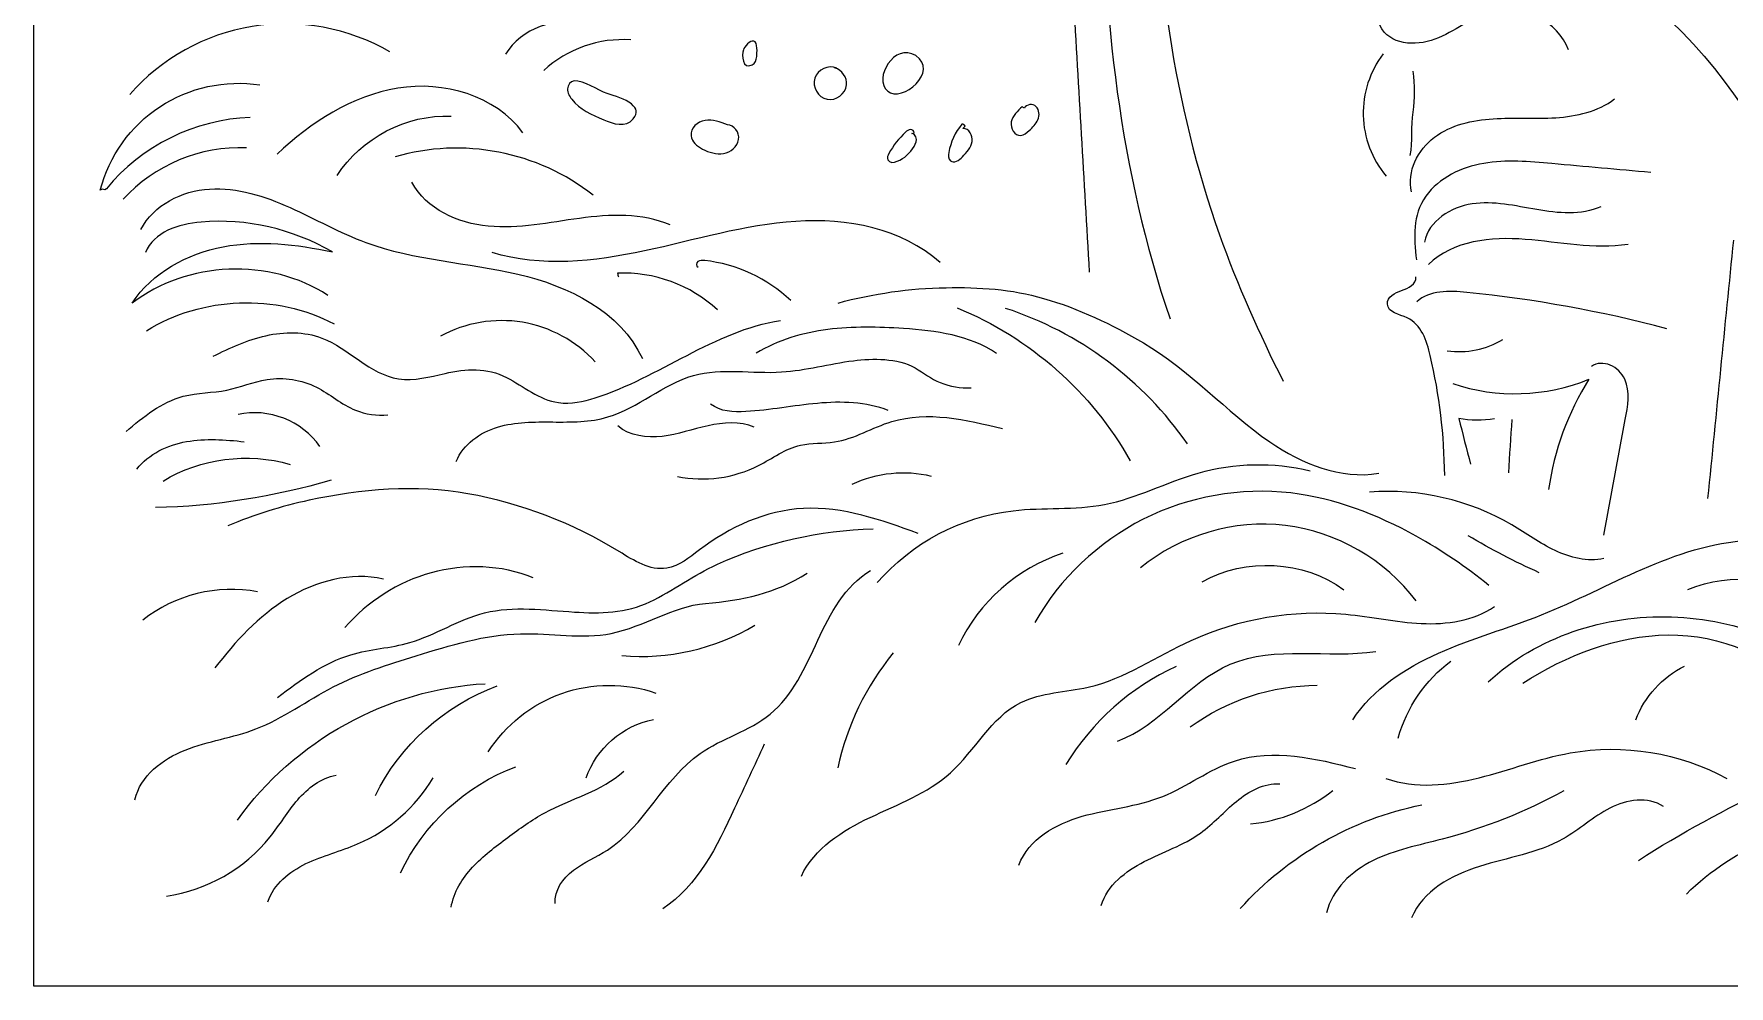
# Model space of a CAD drawing. Extents: x -16.5 to 33.6, y -23.1 to 38.3.
# Drawn here: x -16.51 to 9.34, y -23.15 to -8.63 of the extents above; entities that cross this region are included whole.
import ezdxf

# ---------------------------------------------------------------- set-up
doc = ezdxf.new("R2010")
doc.units = 0
doc.layers.add('LAYER_1', color=7, linetype='CONTINUOUS')

msp = doc.modelspace()

# ---------------------------------------------------------------- linework, layer by layer
at = {"layer": 'LAYER_1', "color": 7}
for points, knots in [([(32.986, 1.641), (32.737, 1.719), (32.465, 1.641), (32.228, 1.531), (31.991, 1.422), (31.766, 1.279), (31.512, 1.218), (31.263, 1.159), (30.994, 1.183), (30.76, 1.287), (30.63, 1.345), (30.51, 1.426), (30.376, 1.474), (30.183, 1.543), (29.977, 1.535), (29.778, 1.498), (29.625, 1.469), (29.431, 1.358), (29.282, 1.372), (29.284, 1.42), (29.307, 1.471), (29.338, 1.52), (29.395, 1.611), (29.48, 1.701), (29.526, 1.774), (29.664, 1.995), (29.79, 2.224), (29.916, 2.452), (30.17, 2.908), (30.408, 3.373), (30.631, 3.846), (31.081, 4.798), (31.468, 5.779), (31.789, 6.782), (32.447, 8.84), (32.824, 10.986), (32.912, 13.145), (32.925, 13.478), (32.932, 13.812), (32.932, 14.145), (32.932, 27.48), (22.122, 38.289), (8.788, 38.289), (-4.547, 38.289), (-15.357, 27.48), (-15.357, 14.145), (-15.357, 13.306), (-15.314, 12.467), (-15.228, 11.632), (-14.945, 8.9), (-14.192, 6.221), (-13.007, 3.742), (-12.428, 2.532), (-11.748, 1.37), (-10.976, 0.272), (-10.592, -0.274), (-10.185, -0.804), (-9.757, -1.316), (-9.654, -1.441), (-9.555, -1.546), (-9.495, -1.692), (-9.417, -1.882), (-9.452, -1.926), (-9.612, -2.058), (-9.858, -2.262), (-10.165, -2.383), (-10.477, -2.442), (-10.882, -2.519), (-11.297, -2.499), (-11.709, -2.479), (-12.205, -2.454), (-12.702, -2.429), (-13.199, -2.405), (-13.433, -2.393), (-13.674, -2.383), (-13.894, -2.461), (-14.265, -2.594), (-14.524, -2.959), (-14.905, -3.058), (-15.148, -3.12), (-15.403, -3.065), (-15.652, -3.035), (-15.828, -3.014), (-16.018, -3.005), (-16.187, -3.065), (-16.196, -3.069), (-16.506, -3.224), (-16.506, -3.174), (-16.506, -3.315), (-16.506, -23.146), (-16.506, -23.146), (-16.506, -23.146), (33.635, -23.146), (33.635, -23.146), (33.635, -23.146), (33.635, 1.467), (33.635, 1.505), (33.635, 1.405), (33.013, 1.633), (32.986, 1.641)], [0, 0, 0, 0, 1, 1, 1, 2, 2, 2, 3, 3, 3, 4, 4, 4, 5, 5, 5, 6, 6, 6, 7, 7, 7, 8, 8, 8, 9, 9, 9, 10, 10, 10, 11, 11, 11, 12, 12, 12, 13, 13, 13, 14, 14, 14, 15, 15, 15, 16, 16, 16, 17, 17, 17, 18, 18, 18, 19, 19, 19, 20, 20, 20, 21, 21, 21, 22, 22, 22, 23, 23, 23, 24, 24, 24, 25, 25, 25, 26, 26, 26, 27, 27, 27, 28, 28, 28, 29, 29, 29, 30, 30, 30, 31, 31, 31, 32, 32, 32, 33, 33, 33, 33]), ([(8.9, 17.129), (8.268, 16.902), (7.579, 16.834), (6.915, 16.933), (7.091, 16.849), (7.264, 16.772), (7.408, 16.636), (7.542, 16.511), (7.644, 16.357), (7.77, 16.225), (7.951, 16.036), (8.182, 15.899), (8.432, 15.826), (8.701, 15.746), (8.985, 15.783), (9.252, 15.692), (9.357, 15.656), (9.458, 15.597), (9.526, 15.509), (9.603, 15.408), (9.632, 15.278), (9.652, 15.151), (9.668, 15.043), (9.679, 14.934), (9.685, 14.824), (9.69, 14.741), (9.713, 14.66), (9.713, 14.578), (9.714, 14.345), (9.691, 14.11), (9.688, 13.876), (9.648, 10.737), (10.233, 7.573), (10.89, 4.496), (11.569, 1.32), (12.46, -1.81), (13.553, -4.868), (15.095, -9.179), (17.041, -13.346), (19.366, -17.29)], [0, 0, 0, 0, 1, 1, 1, 2, 2, 2, 3, 3, 3, 4, 4, 4, 5, 5, 5, 6, 6, 6, 7, 7, 7, 8, 8, 8, 9, 9, 9, 10, 10, 10, 11, 11, 11, 12, 12, 12, 13, 13, 13, 13]), ([(-0.413, -12.264), (-0.494, -10.866), (-0.574, -9.468), (-0.655, -8.069), (-0.747, -6.466), (-0.906, -4.808), (-0.72, -3.213), (-0.538, -1.65), (-0.521, -0.031), (0.08, 1.447)], [0, 0, 0, 0, 1, 1, 1, 2, 2, 2, 3, 3, 3, 3]), ([(0.385, 1.147), (0.075, -1.21), (-0.206, -3.577), (-0.214, -5.954), (-0.222, -8.331), (0.048, -10.728), (0.814, -12.978)], [0, 0, 0, 0, 1, 1, 1, 2, 2, 2, 2]), ([(0.851, 0.89), (0.671, -1.221), (0.491, -3.336), (0.537, -5.454), (0.583, -7.571), (0.859, -9.7), (1.569, -11.696), (1.841, -12.461), (2.175, -13.202), (2.539, -13.927)], [0, 0, 0, 0, 1, 1, 1, 2, 2, 2, 3, 3, 3, 3]), ([(6.889, -8.874), (6.719, -8.446), (6.216, -8.181), (5.767, -8.282), (5.456, -8.352), (5.201, -8.566), (4.909, -8.692), (4.617, -8.818), (4.218, -8.823), (4.043, -8.558), (3.931, -8.389), (3.952, -8.156), (4.053, -7.979), (4.153, -7.803), (4.321, -7.675), (4.496, -7.571), (6.857, -6.175), (9.322, -8.934), (10.18, -10.892), (10.783, -12.269), (10.947, -13.836), (10.64, -15.308)], [0, 0, 0, 0, 1, 1, 1, 2, 2, 2, 3, 3, 3, 4, 4, 4, 5, 5, 5, 6, 6, 6, 7, 7, 7, 7]), ([(-11.078, -8.908), (-11.705, -8.541), (-12.462, -8.4), (-13.179, -8.518), (-13.896, -8.635), (-14.568, -9.01), (-15.045, -9.558)], [0, 0, 0, 0, 1, 1, 1, 2, 2, 2, 2]), ([(-5.487, -8.979), (-5.494, -9.028), (-5.511, -9.082), (-5.556, -9.105), (-5.705, -9.182), (-5.716, -8.956), (-5.69, -8.876), (-5.676, -8.83), (-5.59, -8.726), (-5.531, -8.743), (-5.468, -8.761), (-5.481, -8.927), (-5.487, -8.979)], [0, 0, 0, 0, 1, 1, 1, 2, 2, 2, 3, 3, 3, 4, 4, 4, 4]), ([(-3.49, -9.506), (-3.719, -9.31), (-3.385, -8.759), (-3.063, -8.964), (-2.699, -9.196), (-3.271, -9.694), (-3.49, -9.506)], [0, 0, 0, 0, 1, 1, 1, 2, 2, 2, 2]), ([(4.063, -8.937), (3.86, -9.204), (3.751, -9.541), (3.759, -9.876), (3.767, -10.212), (3.891, -10.543), (4.107, -10.8)], [0, 0, 0, 0, 1, 1, 1, 2, 2, 2, 2]), ([(-4.117, -9.41), (-4.131, -9.548), (-4.279, -9.656), (-4.415, -9.628), (-4.551, -9.599), (-4.643, -9.441), (-4.601, -9.308), (-4.559, -9.176), (-4.393, -9.1), (-4.265, -9.154), (-4.265, -9.154), (-4.295, -9.149), (-4.295, -9.149), (-4.188, -9.184), (-4.105, -9.296), (-4.117, -9.41)], [0, 0, 0, 0, 1, 1, 1, 2, 2, 2, 3, 3, 3, 4, 4, 4, 5, 5, 5, 5]), ([(4.518, -9.203), (4.543, -9.415), (4.543, -9.616), (4.514, -9.825), (4.483, -10.044), (4.511, -10.266), (4.471, -10.487)], [0, 0, 0, 0, 1, 1, 1, 2, 2, 2, 2]), ([(-13.207, -9.908), (-14.048, -9.933), (-14.87, -10.339), (-15.4, -10.992), (-15.435, -11.034), (-15.452, -10.979), (-15.494, -11.013), (-15.361, -10.497), (-15.03, -10.035), (-14.586, -9.742), (-14.141, -9.45), (-13.586, -9.329), (-13.06, -9.41)], [0, 0, 0, 0, 1, 1, 1, 2, 2, 2, 3, 3, 3, 4, 4, 4, 4]), ([(-9.05, -10.139), (-9.474, -9.57), (-10.257, -9.346), (-10.957, -9.46), (-11.658, -9.575), (-12.281, -9.981), (-12.798, -10.467)], [0, 0, 0, 0, 1, 1, 1, 2, 2, 2, 2]), ([(-7.369, -9.927), (-7.482, -10.07), (-7.682, -10.001), (-7.819, -9.943), (-7.999, -9.867), (-8.186, -9.783), (-8.307, -9.629), (-8.343, -9.583), (-8.373, -9.529), (-8.371, -9.471), (-8.37, -9.413), (-8.327, -9.353), (-8.27, -9.35), (-8.121, -9.341), (-7.907, -9.489), (-7.766, -9.543), (-7.654, -9.585), (-7.486, -9.617), (-7.397, -9.701), (-7.315, -9.779), (-7.292, -9.829), (-7.369, -9.927)], [0, 0, 0, 0, 1, 1, 1, 2, 2, 2, 3, 3, 3, 4, 4, 4, 5, 5, 5, 6, 6, 6, 7, 7, 7, 7]), ([(-1.2, -9.941), (-1.228, -10.006), (-1.281, -10.058), (-1.333, -10.106), (-1.37, -10.14), (-1.411, -10.175), (-1.46, -10.179), (-1.557, -10.188), (-1.625, -10.07), (-1.606, -9.975), (-1.586, -9.88), (-1.511, -9.807), (-1.439, -9.742), (-1.439, -9.742), (-1.405, -9.767), (-1.405, -9.767), (-1.379, -9.701), (-1.277, -9.692), (-1.227, -9.742), (-1.176, -9.792), (-1.173, -9.875), (-1.2, -9.941)], [0, 0, 0, 0, 1, 1, 1, 2, 2, 2, 3, 3, 3, 4, 4, 4, 5, 5, 5, 6, 6, 6, 7, 7, 7, 7]), ([(4.496, -11.04), (4.423, -10.731), (4.59, -10.4), (4.844, -10.209), (5.099, -10.018), (5.424, -9.947), (5.741, -9.926), (6.058, -9.906), (6.377, -9.931), (6.694, -9.91), (7.012, -9.889), (7.337, -9.817), (7.59, -9.625)], [0, 0, 0, 0, 1, 1, 1, 2, 2, 2, 3, 3, 3, 4, 4, 4, 4]), ([(-5.763, -10.241), (-5.78, -10.352), (-5.883, -10.435), (-5.993, -10.455), (-6.103, -10.474), (-6.216, -10.44), (-6.315, -10.388), (-6.396, -10.344), (-6.477, -10.278), (-6.488, -10.186), (-6.501, -10.069), (-6.389, -9.969), (-6.273, -9.952), (-6.157, -9.934), (-6.042, -9.977), (-5.933, -10.018), (-5.829, -10.022), (-5.746, -10.137), (-5.763, -10.241)], [0, 0, 0, 0, 1, 1, 1, 2, 2, 2, 3, 3, 3, 4, 4, 4, 5, 5, 5, 6, 6, 6, 6]), ([(-2.203, -10.274), (-2.219, -10.366), (-2.287, -10.439), (-2.351, -10.507), (-2.4, -10.558), (-2.48, -10.612), (-2.534, -10.566), (-2.569, -10.537), (-2.567, -10.483), (-2.559, -10.438), (-2.53, -10.282), (-2.461, -10.133), (-2.36, -10.01), (-2.339, -10.008), (-2.318, -10.02), (-2.309, -10.039), (-2.309, -10.039), (-2.343, -10.073), (-2.343, -10.073), (-2.25, -10.071), (-2.187, -10.182), (-2.203, -10.274)], [0, 0, 0, 0, 1, 1, 1, 2, 2, 2, 3, 3, 3, 4, 4, 4, 5, 5, 5, 6, 6, 6, 7, 7, 7, 7]), ([(-3.088, -10.35), (-3.146, -10.449), (-3.237, -10.529), (-3.343, -10.575), (-3.394, -10.597), (-3.467, -10.603), (-3.489, -10.552), (-3.503, -10.521), (-3.488, -10.486), (-3.472, -10.456), (-3.406, -10.335), (-3.32, -10.225), (-3.219, -10.132), (-3.198, -10.112), (-3.173, -10.092), (-3.144, -10.09), (-3.114, -10.087), (-3.081, -10.112), (-3.087, -10.141), (-3.087, -10.141), (-3.121, -10.15), (-3.121, -10.15), (-3.094, -10.157), (-3.069, -10.177), (-3.059, -10.204), (-3.042, -10.252), (-3.062, -10.306), (-3.088, -10.35)], [0, 0, 0, 0, 1, 1, 1, 2, 2, 2, 3, 3, 3, 4, 4, 4, 5, 5, 5, 6, 6, 6, 7, 7, 7, 8, 8, 8, 9, 9, 9, 9]), ([(8.144, -10.745), (7.641, -10.7), (7.138, -10.655), (6.635, -10.61), (6.29, -10.578), (5.939, -10.548), (5.597, -10.606), (5.255, -10.665), (4.916, -10.824), (4.714, -11.106), (4.501, -11.403), (4.535, -11.732), (4.57, -12.079)], [0, 0, 0, 0, 1, 1, 1, 2, 2, 2, 3, 3, 3, 4, 4, 4, 4]), ([(-14.875, -11.615), (-14.681, -11.238), (-14.25, -11.024), (-13.828, -10.998), (-13.405, -10.972), (-12.987, -11.106), (-12.601, -11.279), (-12.214, -11.452), (-11.845, -11.665), (-11.447, -11.812), (-10.705, -12.085), (-9.897, -12.115), (-9.126, -12.295), (-8.356, -12.475), (-7.563, -12.864), (-7.23, -13.582)], [0, 0, 0, 0, 1, 1, 1, 2, 2, 2, 3, 3, 3, 4, 4, 4, 5, 5, 5, 5]), ([(-6.806, -11.545), (-7.234, -11.359), (-7.723, -11.381), (-8.186, -11.444), (-8.648, -11.507), (-9.113, -11.607), (-9.578, -11.564), (-10.043, -11.522), (-10.524, -11.306), (-10.742, -10.893)], [0, 0, 0, 0, 1, 1, 1, 2, 2, 2, 3, 3, 3, 3]), ([(7.382, -11.268), (7.078, -11.4), (6.73, -11.368), (6.404, -11.311), (6.077, -11.254), (5.746, -11.175), (5.419, -11.223), (5.091, -11.27), (4.759, -11.483), (4.691, -11.807)], [0, 0, 0, 0, 1, 1, 1, 2, 2, 2, 3, 3, 3, 3]), ([(-12.023, -12.618), (-12.914, -12.041), (-14.167, -12.092), (-15.009, -12.738), (-14.702, -12.27), (-14.17, -11.982), (-13.621, -11.878), (-13.071, -11.774), (-12.503, -11.838), (-11.956, -11.957), (-12.556, -11.604), (-13.265, -11.443), (-13.958, -11.501), (-14.297, -11.53), (-14.681, -11.65), (-14.804, -11.967)], [0, 0, 0, 0, 1, 1, 1, 2, 2, 2, 3, 3, 3, 4, 4, 4, 5, 5, 5, 5]), ([(-2.691, -12.119), (-3.274, -11.595), (-4.11, -11.439), (-4.892, -11.49), (-5.674, -11.542), (-6.43, -11.777), (-7.196, -11.94), (-7.963, -12.104), (-8.772, -12.195), (-9.521, -11.964)], [0, 0, 0, 0, 1, 1, 1, 2, 2, 2, 3, 3, 3, 3]), ([(7.796, -11.842), (7.278, -11.925), (6.753, -11.805), (6.23, -11.765), (5.708, -11.724), (5.131, -11.783), (4.753, -12.146)], [0, 0, 0, 0, 1, 1, 1, 2, 2, 2, 2]), ([(-4.968, -12.697), (-5.324, -12.359), (-5.792, -12.141), (-6.28, -12.087), (-6.315, -12.083), (-6.354, -12.081), (-6.382, -12.101), (-6.41, -12.122), (-6.414, -12.175), (-6.381, -12.187)], [0, 0, 0, 0, 1, 1, 1, 2, 2, 2, 3, 3, 3, 3]), ([(-6.086, -12.839), (-6.492, -12.46), (-7.055, -12.254), (-7.61, -12.281), (-7.604, -12.3), (-7.599, -12.319), (-7.593, -12.338)], [0, 0, 0, 0, 1, 1, 1, 2, 2, 2, 2]), ([(5.001, -15.362), (4.995, -14.748), (4.921, -14.135), (4.782, -13.537), (4.729, -13.31), (4.644, -13.057), (4.431, -12.962), (4.311, -12.908), (4.137, -12.881), (4.128, -12.751), (4.121, -12.643), (4.243, -12.579), (4.345, -12.544), (4.448, -12.508), (4.57, -12.444), (4.563, -12.337)], [0, 0, 0, 0, 1, 1, 1, 2, 2, 2, 3, 3, 3, 4, 4, 4, 5, 5, 5, 5]), ([(-4.247, -12.735), (-3.711, -12.589), (-3.157, -12.51), (-2.601, -12.501), (-2.098, -12.492), (-1.599, -12.522), (-1.114, -12.664), (-0.583, -12.818), (-0.067, -13.061), (0.408, -13.341), (1.118, -13.761), (1.662, -14.384), (2.336, -14.851), (2.821, -15.188), (3.414, -15.427), (3.997, -15.33)], [0, 0, 0, 0, 1, 1, 1, 2, 2, 2, 3, 3, 3, 4, 4, 4, 5, 5, 5, 5]), ([(8.388, -13.126), (7.387, -12.862), (6.366, -12.676), (5.337, -12.573), (5.071, -12.546), (4.77, -12.536), (4.575, -12.717)], [0, 0, 0, 0, 1, 1, 1, 2, 2, 2, 2]), ([(-13.774, -13.547), (-13.516, -13.417), (-13.251, -13.296), (-12.969, -13.233), (-12.687, -13.169), (-12.386, -13.166), (-12.116, -13.269), (-11.701, -13.427), (-11.386, -13.822), (-10.947, -13.89), (-10.71, -13.926), (-10.472, -13.861), (-10.238, -13.808), (-9.917, -13.734), (-9.6, -13.717), (-9.301, -13.87), (-9.041, -14.003), (-8.805, -14.21), (-8.507, -14.253), (-8.32, -14.28), (-8.129, -14.237), (-7.949, -14.18), (-6.972, -13.87), (-6.135, -13.159), (-5.123, -12.999)], [0, 0, 0, 0, 1, 1, 1, 2, 2, 2, 3, 3, 3, 4, 4, 4, 5, 5, 5, 6, 6, 6, 7, 7, 7, 8, 8, 8, 8]), ([(-7.947, -13.632), (-8.237, -13.315), (-8.635, -13.099), (-9.059, -13.028), (-9.483, -12.958), (-9.929, -13.034), (-10.306, -13.24)], [0, 0, 0, 0, 1, 1, 1, 2, 2, 2, 2]), ([(-1.83, -13.503), (-2.241, -13.225), (-2.755, -13.157), (-3.25, -13.124), (-3.634, -13.098), (-4.022, -13.089), (-4.404, -13.139), (-4.786, -13.189), (-5.165, -13.299), (-5.494, -13.499)], [0, 0, 0, 0, 1, 1, 1, 2, 2, 2, 3, 3, 3, 3]), ([(-10.066, -15.149), (-9.962, -14.887), (-9.706, -14.708), (-9.436, -14.626), (-9.165, -14.544), (-8.878, -14.546), (-8.595, -14.548), (-8.313, -14.55), (-8.025, -14.552), (-7.754, -14.472), (-7.29, -14.335), (-6.918, -13.97), (-6.452, -13.84), (-6.019, -13.719), (-5.557, -13.814), (-5.108, -13.786), (-4.739, -13.764), (-4.38, -13.659), (-4.013, -13.614), (-3.711, -13.577), (-3.346, -13.571), (-3.071, -13.724), (-2.94, -13.797), (-2.834, -13.893), (-2.69, -13.948), (-2.54, -14.006), (-2.379, -14.033), (-2.219, -14.027)], [0, 0, 0, 0, 1, 1, 1, 2, 2, 2, 3, 3, 3, 4, 4, 4, 5, 5, 5, 6, 6, 6, 7, 7, 7, 8, 8, 8, 9, 9, 9, 9]), ([(7.425, -16.274), (7.535, -15.686), (7.645, -15.099), (7.755, -14.511), (7.793, -14.307), (7.83, -14.088), (7.746, -13.897), (7.663, -13.707), (7.406, -13.579), (7.239, -13.703)], [0, 0, 0, 0, 1, 1, 1, 2, 2, 2, 3, 3, 3, 3]), ([(-15.101, -14.693), (-14.837, -14.471), (-14.561, -14.243), (-14.228, -14.156), (-14.011, -14.099), (-13.783, -14.106), (-13.563, -14.062), (-13.356, -14.021), (-13.16, -13.934), (-12.952, -13.9), (-12.696, -13.859), (-12.428, -13.901), (-12.197, -14.018), (-11.992, -14.122), (-11.817, -14.282), (-11.603, -14.368), (-11.448, -14.431), (-11.277, -14.451), (-11.11, -14.439)], [0, 0, 0, 0, 1, 1, 1, 2, 2, 2, 3, 3, 3, 4, 4, 4, 5, 5, 5, 6, 6, 6, 6]), ([(5.125, -13.963), (5.795, -14.19), (6.546, -14.166), (7.2, -13.897), (6.88, -14.406), (6.669, -14.983), (6.585, -15.578)], [0, 0, 0, 0, 1, 1, 1, 2, 2, 2, 2]), ([(-6.695, -15.379), (-6.28, -15.464), (-5.836, -15.404), (-5.458, -15.211), (-5.246, -15.104), (-5.05, -14.954), (-4.818, -14.901), (-4.649, -14.863), (-4.473, -14.878), (-4.301, -14.853), (-3.995, -14.806), (-3.723, -14.631), (-3.426, -14.541), (-2.881, -14.377), (-2.295, -14.512), (-1.742, -14.649)], [0, 0, 0, 0, 1, 1, 1, 2, 2, 2, 3, 3, 3, 4, 4, 4, 5, 5, 5, 5]), ([(-3.481, -14.372), (-3.821, -14.239), (-4.198, -14.231), (-4.562, -14.264), (-4.926, -14.297), (-5.285, -14.369), (-5.65, -14.39), (-5.838, -14.401), (-6.043, -14.392), (-6.19, -14.275)], [0, 0, 0, 0, 1, 1, 1, 2, 2, 2, 3, 3, 3, 3]), ([(-5.524, -14.627), (-5.744, -14.534), (-5.996, -14.554), (-6.229, -14.605), (-6.462, -14.657), (-6.689, -14.739), (-6.926, -14.767), (-7.163, -14.795), (-7.421, -14.763), (-7.604, -14.609)], [0, 0, 0, 0, 1, 1, 1, 2, 2, 2, 3, 3, 3, 3]), ([(5.76, -14.502), (5.58, -14.53), (5.395, -14.528), (5.215, -14.497), (5.275, -14.728), (5.335, -14.958), (5.395, -15.189)], [0, 0, 0, 0, 1, 1, 1, 2, 2, 2, 2]), ([(-14.937, -15.266), (-14.755, -15.034), (-14.47, -14.9), (-14.179, -14.847), (-13.889, -14.795), (-13.591, -14.817), (-13.298, -14.849)], [0, 0, 0, 0, 1, 1, 1, 2, 2, 2, 2]), ([(-3.648, -16.997), (-3.126, -16.391), (-2.371, -15.991), (-1.576, -15.9), (-1.115, -15.846), (-0.643, -15.893), (-0.187, -15.806), (0.308, -15.712), (0.76, -15.464), (1.245, -15.326), (1.798, -15.168), (2.391, -15.157), (2.95, -15.293)], [0, 0, 0, 0, 1, 1, 1, 2, 2, 2, 3, 3, 3, 4, 4, 4, 4]), ([(-3.024, -16.247), (-3.589, -16.042), (-4.173, -15.835), (-4.773, -15.866), (-5.35, -15.895), (-5.9, -16.148), (-6.36, -16.498), (-6.513, -16.615), (-6.668, -16.747), (-6.858, -16.777), (-7.116, -16.818), (-7.359, -16.661), (-7.581, -16.524), (-8.287, -16.089), (-9.075, -15.789), (-9.891, -15.641), (-10.685, -15.497), (-11.52, -15.572), (-12.308, -15.741), (-12.733, -15.833), (-13.15, -15.964), (-13.55, -16.132)], [0, 0, 0, 0, 1, 1, 1, 2, 2, 2, 3, 3, 3, 4, 4, 4, 5, 5, 5, 6, 6, 6, 7, 7, 7, 7]), ([(5.673, -17.038), (5.327, -16.756), (4.955, -16.505), (4.565, -16.288), (3.973, -15.96), (3.328, -15.709), (2.655, -15.63), (1.888, -15.541), (1.096, -15.682), (0.407, -16.03), (-0.282, -16.379), (-0.865, -16.933), (-1.247, -17.604)], [0, 0, 0, 0, 1, 1, 1, 2, 2, 2, 3, 3, 3, 4, 4, 4, 4]), ([(7.428, -16.628), (7.178, -16.684), (6.915, -16.617), (6.683, -16.507), (6.452, -16.397), (6.244, -16.245), (6.023, -16.115), (5.373, -15.736), (4.607, -15.559), (3.857, -15.616)], [0, 0, 0, 0, 1, 1, 1, 2, 2, 2, 3, 3, 3, 3]), ([(-12.79, -18.745), (-12.444, -18.485), (-12.088, -18.22), (-11.674, -18.096), (-11.381, -18.008), (-11.07, -17.995), (-10.776, -17.91), (-10.383, -17.796), (-10.033, -17.558), (-9.636, -17.458), (-9.191, -17.346), (-8.723, -17.416), (-8.265, -17.445), (-7.88, -17.47), (-7.472, -17.461), (-7.117, -17.291), (-6.763, -17.121), (-6.448, -16.88), (-6.086, -16.717), (-5.341, -16.382), (-4.528, -16.196), (-3.711, -16.179)], [0, 0, 0, 0, 1, 1, 1, 2, 2, 2, 3, 3, 3, 4, 4, 4, 5, 5, 5, 6, 6, 6, 7, 7, 7, 7]), ([(4.566, -17.276), (4.093, -16.646), (3.356, -16.22), (2.573, -16.126), (1.79, -16.032), (0.973, -16.271), (0.364, -16.772)], [0, 0, 0, 0, 1, 1, 1, 2, 2, 2, 2]), ([(3.599, -19.087), (3.907, -18.62), (4.395, -18.301), (4.905, -18.073), (5.415, -17.845), (5.957, -17.695), (6.476, -17.489), (7, -17.281), (7.499, -17.015), (8.016, -16.791), (8.533, -16.566), (9.077, -16.382), (9.64, -16.349), (10.057, -16.325), (10.476, -16.392), (10.856, -16.568), (11.211, -16.732), (11.49, -16.965), (11.885, -17.056), (12.205, -17.13), (12.535, -17.153), (12.859, -17.207), (13.111, -17.25), (13.365, -17.312), (13.585, -17.445), (13.775, -17.559), (13.931, -17.722), (14.11, -17.854), (14.355, -18.037), (14.642, -18.162), (14.943, -18.217)], [0, 0, 0, 0, 1, 1, 1, 2, 2, 2, 3, 3, 3, 4, 4, 4, 5, 5, 5, 6, 6, 6, 7, 7, 7, 8, 8, 8, 9, 9, 9, 10, 10, 10, 10]), ([(-8.892, -16.921), (-9.382, -16.726), (-9.938, -16.705), (-10.447, -16.846), (-10.956, -16.986), (-11.417, -17.285), (-11.767, -17.681)], [0, 0, 0, 0, 1, 1, 1, 2, 2, 2, 2]), ([(-14.966, -20.305), (-14.883, -19.94), (-14.547, -19.685), (-14.199, -19.548), (-13.851, -19.411), (-13.473, -19.361), (-13.124, -19.227), (-12.705, -19.067), (-12.341, -18.791), (-11.942, -18.586), (-11.542, -18.38), (-11.109, -18.245), (-10.679, -18.112), (-10.159, -17.951), (-9.631, -17.789), (-9.086, -17.776), (-8.624, -17.765), (-8.156, -17.861), (-7.703, -17.77), (-7.197, -17.667), (-6.779, -17.36), (-6.265, -17.314), (-5.705, -17.264), (-5.2, -17.165), (-4.719, -16.852)], [0, 0, 0, 0, 1, 1, 1, 2, 2, 2, 3, 3, 3, 4, 4, 4, 5, 5, 5, 6, 6, 6, 7, 7, 7, 8, 8, 8, 8]), ([(-11.177, -16.942), (-11.677, -16.832), (-12.208, -16.972), (-12.645, -17.24), (-13.081, -17.507), (-13.434, -17.892), (-13.747, -18.296)], [0, 0, 0, 0, 1, 1, 1, 2, 2, 2, 2]), ([(-8.56, -21.888), (-8.574, -21.688), (-8.441, -21.503), (-8.281, -21.381), (-8.12, -21.259), (-7.931, -21.182), (-7.762, -21.072), (-7.19, -20.7), (-6.91, -19.994), (-6.351, -19.602), (-6.016, -19.368), (-5.601, -19.261), (-5.284, -19.003), (-4.934, -18.718), (-4.747, -18.285), (-4.556, -17.876), (-4.366, -17.467), (-4.14, -17.043), (-3.751, -16.814)], [0, 0, 0, 0, 1, 1, 1, 2, 2, 2, 3, 3, 3, 4, 4, 4, 5, 5, 5, 6, 6, 6, 6]), ([(-4.806, -21.469), (-4.606, -21.045), (-4.18, -20.777), (-3.757, -20.576), (-3.334, -20.375), (-2.882, -20.21), (-2.534, -19.896), (-2.156, -19.555), (-1.916, -19.052), (-1.461, -18.824), (-1.146, -18.667), (-0.778, -18.669), (-0.434, -18.59), (0.128, -18.462), (0.614, -18.119), (1.138, -17.878), (1.87, -17.542), (2.691, -17.403), (3.492, -17.479), (3.878, -17.515), (4.258, -17.601), (4.645, -17.619), (5.033, -17.637), (5.439, -17.581), (5.758, -17.361)], [0, 0, 0, 0, 1, 1, 1, 2, 2, 2, 3, 3, 3, 4, 4, 4, 5, 5, 5, 6, 6, 6, 7, 7, 7, 8, 8, 8, 8]), ([(5.662, -18.509), (6.407, -17.822), (7.444, -17.484), (8.458, -17.518), (9.471, -17.552), (10.457, -17.941), (11.275, -18.541)], [0, 0, 0, 0, 1, 1, 1, 2, 2, 2, 2]), ([(6.191, -18.53), (6.856, -18.104), (7.62, -17.801), (8.409, -17.794), (9.199, -17.787), (10.012, -18.106), (10.491, -18.734)], [0, 0, 0, 0, 1, 1, 1, 2, 2, 2, 2]), ([(7.955, -21.231), (8.602, -20.809), (9.291, -20.456), (9.979, -20.103), (10.704, -19.731), (11.462, -19.351), (12.276, -19.339), (12.856, -19.331), (13.442, -19.511), (14.007, -19.383), (14.537, -19.263), (14.966, -18.89), (15.431, -18.61), (16.395, -18.028), (17.584, -17.829), (18.684, -18.067)], [0, 0, 0, 0, 1, 1, 1, 2, 2, 2, 3, 3, 3, 4, 4, 4, 5, 5, 5, 5]), ([(0.012, -19.414), (0.666, -19.172), (1.09, -18.513), (1.732, -18.241), (2.42, -17.95), (3.213, -18.156), (3.952, -18.046)], [0, 0, 0, 0, 1, 1, 1, 2, 2, 2, 2]), ([(-9.58, -19.576), (-9.318, -19.166), (-8.916, -18.847), (-8.457, -18.686), (-7.998, -18.525), (-7.485, -18.522), (-7.025, -18.679)], [0, 0, 0, 0, 1, 1, 1, 2, 2, 2, 2]), ([(-5.371, -19.46), (-5.522, -19.785), (-5.673, -20.11), (-5.824, -20.435), (-6.092, -21.013), (-6.385, -21.62), (-6.918, -21.968)], [0, 0, 0, 0, 1, 1, 1, 2, 2, 2, 2]), ([(-1.489, -21.301), (-1.341, -20.906), (-0.93, -20.672), (-0.524, -20.558), (-0.118, -20.443), (0.311, -20.413), (0.703, -20.256), (1.08, -20.105), (1.408, -19.842), (1.795, -19.716), (2.389, -19.522), (3.035, -19.676), (3.641, -19.831)], [0, 0, 0, 0, 1, 1, 1, 2, 2, 2, 3, 3, 3, 4, 4, 4, 4]), ([(4.104, -19.98), (4.556, -20.142), (5.059, -20.088), (5.525, -19.971), (5.991, -19.855), (6.443, -19.677), (6.916, -19.592), (7.725, -19.447), (8.582, -19.588), (9.303, -19.983)], [0, 0, 0, 0, 1, 1, 1, 2, 2, 2, 3, 3, 3, 3]), ([(-10.146, -21.945), (-10.105, -21.714), (-9.977, -21.506), (-9.818, -21.334), (-9.66, -21.162), (-9.47, -21.021), (-9.282, -20.882), (-9.1, -20.747), (-8.917, -20.612), (-8.718, -20.504), (-8.316, -20.287), (-7.847, -20.179), (-7.513, -19.868)], [0, 0, 0, 0, 1, 1, 1, 2, 2, 2, 3, 3, 3, 4, 4, 4, 4]), ([(-14.485, -21.774), (-13.871, -21.688), (-13.294, -21.359), (-12.907, -20.875), (-12.759, -20.691), (-12.638, -20.485), (-12.484, -20.306), (-12.33, -20.128), (-12.132, -19.972), (-11.899, -19.932)], [0, 0, 0, 0, 1, 1, 1, 2, 2, 2, 3, 3, 3, 3]), ([(-12.937, -21.863), (-12.85, -21.595), (-12.611, -21.403), (-12.358, -21.28), (-12.105, -21.158), (-11.828, -21.091), (-11.57, -20.98), (-11.093, -20.775), (-10.684, -20.417), (-10.418, -19.972)], [0, 0, 0, 0, 1, 1, 1, 2, 2, 2, 3, 3, 3, 3]), ([(-0.236, -21.916), (-0.141, -21.609), (0.136, -21.395), (0.421, -21.249), (0.707, -21.102), (1.018, -21.001), (1.278, -20.814), (1.476, -20.672), (1.638, -20.486), (1.826, -20.331), (2.015, -20.176), (2.245, -20.05), (2.489, -20.064)], [0, 0, 0, 0, 1, 1, 1, 2, 2, 2, 3, 3, 3, 4, 4, 4, 4]), ([(6.817, -20.172), (6.232, -20.491), (5.607, -20.738), (4.961, -20.907), (4.606, -21), (4.24, -21.07), (3.91, -21.233), (3.581, -21.396), (3.284, -21.671), (3.2, -22.029)], [0, 0, 0, 0, 1, 1, 1, 2, 2, 2, 3, 3, 3, 3]), ([(8.337, -20.409), (8.1, -20.25), (7.775, -20.303), (7.521, -20.434), (7.267, -20.565), (7.054, -20.763), (6.805, -20.903), (6.414, -21.123), (5.959, -21.188), (5.531, -21.322), (5.103, -21.456), (4.666, -21.694), (4.494, -22.108)], [0, 0, 0, 0, 1, 1, 1, 2, 2, 2, 3, 3, 3, 4, 4, 4, 4])]:
    msp.add_open_spline(points, degree=3, knots=knots, dxfattribs=at)
for points in [[(8.741, 6.349), (9.903, 0.623), (11.694, -4.974), (14.072, -10.311)], [(-8.116, -8.481), (-8.559, -8.359), (-9.069, -8.555), (-9.317, -8.941)], [(-7.406, -8.725), (-7.886, -8.688), (-8.379, -8.862), (-8.731, -9.191)], [(-11.883, -10.792), (-11.514, -10.216), (-10.829, -9.859), (-10.145, -9.885)], [(-7.981, -11.091), (-8.814, -10.427), (-9.979, -10.202), (-10.999, -10.508)], [(-13.264, -10.371), (-13.964, -10.337), (-14.673, -10.632), (-15.143, -11.153)], [(9.015, -15.716), (9.146, -14.403), (9.276, -13.09), (9.407, -11.776)], [(-14.788, -13.157), (-13.941, -12.63), (-12.814, -12.588), (-11.93, -13.051)], [(-2.43, -12.809), (-1.323, -13.261), (-0.377, -14.096), (0.208, -15.139)], [(1.078, -14.881), (0.412, -13.916), (-0.578, -13.178), (-1.693, -12.816)], [(5.039, -13.465), (5.331, -13.503), (5.636, -13.441), (5.89, -13.291)], [(-12.146, -14.921), (-12.414, -14.531), (-12.93, -14.329), (-13.392, -14.434)], [(6.025, -14.511), (6.007, -14.781), (5.989, -15.051), (5.972, -15.321)], [(-14.536, -15.448), (-13.963, -15.101), (-13.243, -15.007), (-12.6, -15.194)], [(-11.973, -15.434), (-12.843, -15.69), (-13.747, -15.832), (-14.654, -15.854)], [(-4.029, -15.497), (-3.659, -15.319), (-3.226, -15.274), (-2.827, -15.372)], [(6.443, -16.845), (6.071, -16.679), (5.708, -16.491), (5.358, -16.282)], [(-0.82, -16.55), (-1.513, -16.774), (-2.103, -17.296), (-2.409, -17.955)], [(1.303, -16.984), (1.967, -16.609), (2.847, -16.658), (3.465, -17.104)], [(-13.096, -17.135), (-13.705, -17.021), (-14.361, -17.183), (-14.847, -17.568)], [(8.707, -17.101), (9.365, -16.828), (10.158, -16.912), (10.743, -17.317)], [(-7.545, -18.109), (-6.842, -18.173), (-6.12, -18.007), (-5.514, -17.644)], [(-3.404, -18.069), (-3.822, -18.573), (-4.115, -19.181), (-4.25, -19.822)], [(0.91, -18.273), (0.217, -18.589), (-0.378, -19.118), (-0.772, -19.771)], [(4.294, -19.365), (4.42, -18.9), (4.707, -18.48), (5.095, -18.195)], [(7.916, -19.09), (8.047, -18.736), (8.318, -18.435), (8.657, -18.269)], [(-13.403, -20.618), (-12.541, -19.405), (-11.109, -18.616), (-9.624, -18.537)], [(-11.3, -20.24), (-10.923, -19.475), (-10.243, -18.864), (-9.443, -18.571)], [(1.122, -19.197), (1.68, -18.789), (2.368, -18.563), (3.058, -18.562)], [(-8.086, -19.973), (-7.933, -19.525), (-7.527, -19.172), (-7.061, -19.083)], [(-10.917, -21.418), (-10.568, -20.681), (-9.924, -20.089), (-9.16, -19.802)], [(1.884, -21.965), (2.606, -21.161), (3.592, -20.597), (4.651, -20.383)], [(2.04, -20.675), (2.496, -20.63), (2.937, -20.45), (3.296, -20.165)], [(8.685, -21.743), (9.419, -21.017), (10.451, -20.601), (11.483, -20.615)]]:
    msp.add_open_spline(points, degree=3, dxfattribs=at)

doc.saveas('drawing.dxf')
